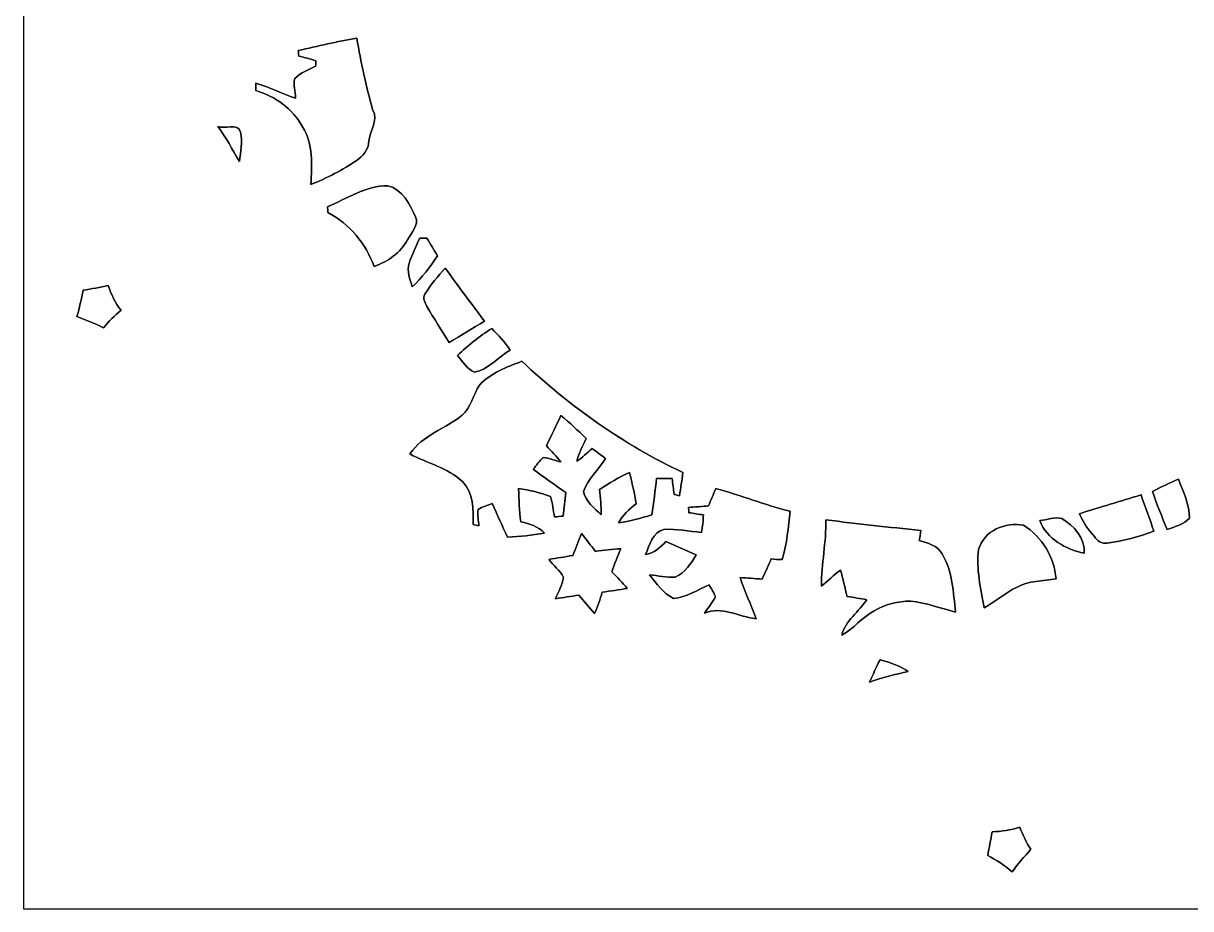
# Model space of a CAD drawing. Header units: centimetres. Extents: x -16.8 to 16.8, y -16.7 to 16.7.
# Drawn here: x -16.77 to 4.33, y -16.67 to -0.65 of the extents above; entities that cross this region are included whole.
import ezdxf

# ---------------------------------------------------------------- set-up
doc = ezdxf.new("R2010")
doc.units = ezdxf.units.CM
doc.header["$MEASUREMENT"] = 0
doc.layers.add('Layer 1', color=7, linetype='Continuous')

msp = doc.modelspace()

# ---------------------------------------------------------------- linework, layer by layer
at = {"layer": 'Layer 1', "color": 7}
for points, knots in [([(-16.77458, 16.66875), (-16.77458, 16.66875), (16.77458, 16.66875), (16.77458, 16.66875), (16.77458, 16.66875), (16.77458, 16.66875), (16.77458, -16.66875), (16.77458, -16.66875), (16.77458, -16.66875), (16.77458, -16.66875), (-16.77458, -16.66875), (-16.77458, -16.66875), (-16.77458, -16.66875), (-16.77458, -16.66875), (-16.77458, 16.66875), (-16.77458, 16.66875), (-16.77458, 16.66875), (-16.77458, 16.66875), (-16.77458, 16.66875), (-16.77458, 16.66875)], [0, 0, 0, 0, 0.16666667, 0.16666667, 0.16666667, 0.16666667, 0.33333333, 0.33333333, 0.33333333, 0.33333333, 0.5, 0.5, 0.5, 0.5, 0.66666667, 0.66666667, 0.66666667, 0.66666667, 1, 1, 1, 1]), ([(-11.80289, -1.13877), (-11.45046, -1.06151), (-11.09909, -0.97578), (-10.74314, -0.91652), (-10.74314, -0.91652), (-10.67364, -1.35149), (-10.57875, -1.78188), (-10.45916, -2.20592), (-10.45916, -2.20592), (-10.3378, -2.419), (-10.53148, -2.61056), (-10.53183, -2.82328), (-10.53183, -2.82328), (-10.55229, -2.94887), (-10.63625, -3.05259), (-10.73891, -3.1242), (-10.73891, -3.1242), (-11.00208, -3.29847), (-11.28289, -3.44876), (-11.57711, -3.56447), (-11.57711, -3.56447), (-11.55488, -3.21486), (-11.52701, -2.82787), (-11.72669, -2.51954), (-11.72669, -2.51954), (-11.90096, -2.19322), (-12.22022, -1.97062), (-12.56912, -1.86478), (-12.56912, -1.86478), (-12.57088, -1.81963), (-12.57229, -1.77447), (-12.57335, -1.72932), (-12.57335, -1.72932), (-12.32676, -1.8034), (-12.0971, -1.92476), (-11.85051, -1.99884), (-11.85051, -1.99884), (-11.85333, -1.88172), (-11.90272, -1.75966), (-11.86568, -1.645), (-11.86568, -1.645), (-11.76408, -1.53741), (-11.61662, -1.49013), (-11.48962, -1.41958), (-11.48962, -1.41958), (-11.48821, -1.39594), (-11.48503, -1.34902), (-11.48327, -1.32574), (-11.48327, -1.32574), (-11.58699, -1.29505), (-11.6907, -1.26541), (-11.79548, -1.23931), (-11.79548, -1.23931), (-11.79724, -1.21426), (-11.80077, -1.16381), (-11.80289, -1.13877)], [0, 0, 0, 0, 0.06666667, 0.06666667, 0.06666667, 0.06666667, 0.13333333, 0.13333333, 0.13333333, 0.13333333, 0.2, 0.2, 0.2, 0.2, 0.26666667, 0.26666667, 0.26666667, 0.26666667, 0.33333333, 0.33333333, 0.33333333, 0.33333333, 0.4, 0.4, 0.4, 0.4, 0.46666667, 0.46666667, 0.46666667, 0.46666667, 0.53333333, 0.53333333, 0.53333333, 0.53333333, 0.6, 0.6, 0.6, 0.6, 0.66666667, 0.66666667, 0.66666667, 0.66666667, 0.73333333, 0.73333333, 0.73333333, 0.73333333, 0.8, 0.8, 0.8, 0.8, 0.86666667, 0.86666667, 0.86666667, 0.86666667, 1, 1, 1, 1]), ([(-13.25986, -2.51284), (-13.14203, -2.56857), (-12.89897, -2.44404), (-12.84534, -2.61585), (-12.84534, -2.61585), (-12.81571, -2.78941), (-12.84076, -2.97251), (-12.86757, -3.14748), (-12.86757, -3.14748), (-12.99528, -2.9337), (-13.10887, -2.71145), (-13.25986, -2.51284)], [0, 0, 0, 0, 0.25, 0.25, 0.25, 0.25, 0.5, 0.5, 0.5, 0.5, 1, 1, 1, 1]), ([(-11.27443, -3.96804), (-10.92094, -3.8167), (-10.57875, -3.58563), (-10.18152, -3.58528), (-10.18152, -3.58528), (-9.92329, -3.65513), (-9.78253, -3.9176), (-9.68587, -4.14761), (-9.68587, -4.14761), (-9.61319, -4.30071), (-9.76383, -4.44182), (-9.82839, -4.56636), (-9.82839, -4.56636), (-9.95715, -4.80448), (-10.18328, -4.95794), (-10.43376, -5.0479), (-10.43376, -5.0479), (-10.57981, -4.62844), (-10.87755, -4.28202), (-11.26596, -4.06859), (-11.26596, -4.06859), (-11.26808, -4.04354), (-11.27231, -3.99309), (-11.27443, -3.96804)], [0, 0, 0, 0, 0.14285714, 0.14285714, 0.14285714, 0.14285714, 0.28571429, 0.28571429, 0.28571429, 0.28571429, 0.42857143, 0.42857143, 0.42857143, 0.42857143, 0.57142857, 0.57142857, 0.57142857, 0.57142857, 0.71428571, 0.71428571, 0.71428571, 0.71428571, 1, 1, 1, 1]), ([(-9.60755, -4.53637), (-9.56381, -4.53531), (-9.51971, -4.53461), (-9.47596, -4.53425), (-9.47596, -4.53425), (-9.41282, -4.64114), (-9.35002, -4.74768), (-9.28688, -4.85563), (-9.28688, -4.85563), (-9.41987, -5.05707), (-9.56628, -5.25074), (-9.74125, -5.41796), (-9.74125, -5.41796), (-9.78676, -5.28144), (-9.84215, -5.13045), (-9.79629, -4.98792), (-9.79629, -4.98792), (-9.74901, -4.83164), (-9.67246, -4.68595), (-9.60755, -4.53637)], [0, 0, 0, 0, 0.16666667, 0.16666667, 0.16666667, 0.16666667, 0.33333333, 0.33333333, 0.33333333, 0.33333333, 0.5, 0.5, 0.5, 0.5, 0.66666667, 0.66666667, 0.66666667, 0.66666667, 1, 1, 1, 1]), ([(-9.51371, -5.5499), (-9.41458, -5.37527), (-9.27947, -5.22323), (-9.14506, -5.07541), (-9.14506, -5.07541), (-8.9154, -5.40032), (-8.67445, -5.71747), (-8.43809, -6.03744), (-8.43809, -6.03744), (-8.64835, -6.16832), (-8.85931, -6.29814), (-9.0745, -6.4202), (-9.0745, -6.4202), (-9.21279, -6.20607), (-9.34861, -5.98981), (-9.47667, -5.76933), (-9.47667, -5.76933), (-9.51159, -5.70336), (-9.56098, -5.62222), (-9.51371, -5.5499)], [0, 0, 0, 0, 0.16666667, 0.16666667, 0.16666667, 0.16666667, 0.33333333, 0.33333333, 0.33333333, 0.33333333, 0.5, 0.5, 0.5, 0.5, 0.66666667, 0.66666667, 0.66666667, 0.66666667, 1, 1, 1, 1]), ([(-15.69367, -5.47617), (-15.54127, -5.45359), (-15.38923, -5.42678), (-15.23929, -5.39009), (-15.23929, -5.39009), (-15.18673, -5.55166), (-15.11547, -5.70724), (-15.00611, -5.83882), (-15.00611, -5.83882), (-15.12253, -5.93478), (-15.23118, -6.04061), (-15.32784, -6.15738), (-15.32784, -6.15738), (-15.47989, -6.07131), (-15.64569, -6.01557), (-15.80868, -5.95489), (-15.80868, -5.95489), (-15.75717, -5.79861), (-15.72683, -5.63668), (-15.69367, -5.47617)], [0, 0, 0, 0, 0.16666667, 0.16666667, 0.16666667, 0.16666667, 0.33333333, 0.33333333, 0.33333333, 0.33333333, 0.5, 0.5, 0.5, 0.5, 0.66666667, 0.66666667, 0.66666667, 0.66666667, 1, 1, 1, 1]), ([(-8.30615, -6.16973), (-8.18515, -6.2925), (-8.06485, -6.41809), (-7.9696, -6.56272), (-7.9696, -6.56272), (-8.18656, -6.68549), (-8.36789, -6.91374), (-8.61977, -6.96242), (-8.61977, -6.96242), (-8.74536, -6.90104), (-8.83144, -6.76451), (-8.92493, -6.65762), (-8.92493, -6.65762), (-8.73301, -6.47771), (-8.5284, -6.31084), (-8.30615, -6.16973)], [0, 0, 0, 0, 0.2, 0.2, 0.2, 0.2, 0.4, 0.4, 0.4, 0.4, 0.6, 0.6, 0.6, 0.6, 1, 1, 1, 1]), ([(-8.52911, -7.19526), (-8.32026, -6.97794), (-8.03593, -6.86364), (-7.75864, -6.76346), (-7.75864, -6.76346), (-6.89857, -7.57978), (-5.91996, -8.27088), (-4.84717, -8.77711), (-4.84717, -8.77711), (-4.86763, -8.91681), (-4.88809, -9.05686), (-4.91208, -9.19656), (-4.91208, -9.19656), (-4.93607, -9.19021), (-4.98369, -9.17716), (-5.00768, -9.17081), (-5.00768, -9.17081), (-5.02038, -9.07309), (-5.03026, -8.98066), (-5.04261, -8.88506), (-5.04261, -8.88506), (-5.13786, -8.88118), (-5.23028, -8.88224), (-5.32448, -8.88118), (-5.32448, -8.88118), (-5.34988, -9.10167), (-5.37528, -9.32251), (-5.41055, -9.54229), (-5.41055, -9.54229), (-5.60987, -9.59767), (-5.80743, -9.66364), (-6.01345, -9.68798), (-6.01345, -9.68798), (-5.94254, -9.54334), (-5.81448, -9.4428), (-5.69454, -9.3405), (-5.69454, -9.3405), (-5.72029, -9.14964), (-5.77039, -8.96197), (-5.81166, -8.77499), (-5.81166, -8.77499), (-6.00393, -8.85896), (-6.18173, -8.97149), (-6.35882, -9.08297), (-6.35882, -9.08297), (-6.33589, -9.23431), (-6.32742, -9.38742), (-6.32636, -9.54088), (-6.32636, -9.54088), (-6.45654, -9.42446), (-6.60224, -9.29322), (-6.64704, -9.12001), (-6.64704, -9.12001), (-6.56661, -8.89282), (-6.37046, -8.72666), (-6.25052, -8.52029), (-6.25052, -8.52029), (-6.33024, -8.45996), (-6.41068, -8.40105), (-6.49182, -8.34249), (-6.49182, -8.34249), (-6.57931, -8.42433), (-6.66821, -8.50441), (-6.76663, -8.57321), (-6.76663, -8.57321), (-6.72924, -8.42892), (-6.6615, -8.29592), (-6.59836, -8.16187), (-6.59836, -8.16187), (-6.74546, -8.01829), (-6.89222, -7.87435), (-7.05309, -7.74665), (-7.05309, -7.74665), (-7.14128, -7.92727), (-7.22948, -8.1086), (-7.31591, -8.29028), (-7.31591, -8.29028), (-7.22665, -8.38694), (-7.13564, -8.48289), (-7.05062, -8.58449), (-7.05062, -8.58449), (-7.15892, -8.5598), (-7.26299, -8.51464), (-7.37411, -8.50512), (-7.37411, -8.50512), (-7.44361, -8.56686), (-7.49759, -8.64341), (-7.55403, -8.71714), (-7.55403, -8.71714), (-7.36071, -8.86107), (-7.16456, -9.00218), (-6.9656, -9.13906), (-6.9656, -9.13906), (-6.97724, -9.28088), (-6.99417, -9.42199), (-7.01252, -9.56381), (-7.01252, -9.56381), (-7.06543, -9.5691), (-7.118, -9.57474), (-7.17091, -9.58039), (-7.17091, -9.58039), (-7.19349, -9.45727), (-7.20161, -9.33097), (-7.24253, -9.21279), (-7.24253, -9.21279), (-7.42703, -9.13518), (-7.62388, -9.09814), (-7.82038, -9.06674), (-7.82038, -9.06674), (-7.81156, -9.26712), (-7.80662, -9.47032), (-7.77946, -9.67034), (-7.77946, -9.67034), (-7.62035, -9.69751), (-7.46301, -9.75254), (-7.35048, -9.8746), (-7.35048, -9.8746), (-7.57273, -9.91059), (-7.79674, -9.93916), (-8.02181, -9.94481), (-8.02181, -9.94481), (-8.11283, -9.74266), (-8.20385, -9.54123), (-8.29451, -9.33944), (-8.29451, -9.33944), (-8.37988, -9.37048), (-8.47161, -9.39412), (-8.54922, -9.44351), (-8.54922, -9.44351), (-8.56686, -9.54264), (-8.54146, -9.64353), (-8.53687, -9.74302), (-8.53687, -9.74302), (-8.57179, -9.7342), (-8.60637, -9.72573), (-8.64094, -9.71762), (-8.64094, -9.71762), (-8.63424, -9.45162), (-8.63671, -9.14294), (-8.83391, -8.93939), (-8.83391, -8.93939), (-9.10237, -8.68927), (-9.4682, -8.60848), (-9.78429, -8.44056), (-9.78429, -8.44056), (-9.56028, -8.09978), (-9.14612, -7.98407), (-8.83955, -7.7403), (-8.83955, -7.7403), (-8.68327, -7.59495), (-8.63459, -7.37341), (-8.52911, -7.19526)], [0, 0, 0, 0, 0.02564103, 0.02564103, 0.02564103, 0.02564103, 0.05128205, 0.05128205, 0.05128205, 0.05128205, 0.07692308, 0.07692308, 0.07692308, 0.07692308, 0.1025641, 0.1025641, 0.1025641, 0.1025641, 0.12820513, 0.12820513, 0.12820513, 0.12820513, 0.15384615, 0.15384615, 0.15384615, 0.15384615, 0.17948718, 0.17948718, 0.17948718, 0.17948718, 0.20512821, 0.20512821, 0.20512821, 0.20512821, 0.23076923, 0.23076923, 0.23076923, 0.23076923, 0.25641026, 0.25641026, 0.25641026, 0.25641026, 0.28205128, 0.28205128, 0.28205128, 0.28205128, 0.30769231, 0.30769231, 0.30769231, 0.30769231, 0.33333333, 0.33333333, 0.33333333, 0.33333333, 0.35897436, 0.35897436, 0.35897436, 0.35897436, 0.38461538, 0.38461538, 0.38461538, 0.38461538, 0.41025641, 0.41025641, 0.41025641, 0.41025641, 0.43589744, 0.43589744, 0.43589744, 0.43589744, 0.46153846, 0.46153846, 0.46153846, 0.46153846, 0.48717949, 0.48717949, 0.48717949, 0.48717949, 0.51282051, 0.51282051, 0.51282051, 0.51282051, 0.53846154, 0.53846154, 0.53846154, 0.53846154, 0.56410256, 0.56410256, 0.56410256, 0.56410256, 0.58974359, 0.58974359, 0.58974359, 0.58974359, 0.61538462, 0.61538462, 0.61538462, 0.61538462, 0.64102564, 0.64102564, 0.64102564, 0.64102564, 0.66666667, 0.66666667, 0.66666667, 0.66666667, 0.69230769, 0.69230769, 0.69230769, 0.69230769, 0.71794872, 0.71794872, 0.71794872, 0.71794872, 0.74358974, 0.74358974, 0.74358974, 0.74358974, 0.76923077, 0.76923077, 0.76923077, 0.76923077, 0.79487179, 0.79487179, 0.79487179, 0.79487179, 0.82051282, 0.82051282, 0.82051282, 0.82051282, 0.84615385, 0.84615385, 0.84615385, 0.84615385, 0.87179487, 0.87179487, 0.87179487, 0.87179487, 0.8974359, 0.8974359, 0.8974359, 0.8974359, 0.92307692, 0.92307692, 0.92307692, 0.92307692, 0.94871795, 0.94871795, 0.94871795, 0.94871795, 1, 1, 1, 1]), ([(-4.25133, -9.06568), (-3.79836, -9.18422), (-3.3655, -9.36907), (-2.90865, -9.47596), (-2.90865, -9.47596), (-2.94887, -9.76701), (-2.96122, -10.06651), (-3.05294, -10.34768), (-3.05294, -10.34768), (-3.11961, -10.35579), (-3.18664, -10.34486), (-3.25296, -10.34062), (-3.25296, -10.34062), (-3.30588, -10.46198), (-3.36056, -10.58333), (-3.41454, -10.70504), (-3.41454, -10.70504), (-3.54824, -10.69622), (-3.68088, -10.68564), (-3.81423, -10.67576), (-3.81423, -10.67576), (-3.74015, -10.93364), (-3.60786, -11.1693), (-3.5239, -11.4233), (-3.5239, -11.4233), (-3.83611, -11.38626), (-4.14479, -11.18658), (-4.45982, -11.32205), (-4.45982, -11.32205), (-4.39385, -11.22327), (-4.31624, -11.13155), (-4.25944, -11.02783), (-4.25944, -11.02783), (-4.28625, -10.94881), (-4.33176, -10.87826), (-4.3748, -10.8077), (-4.3748, -10.8077), (-4.58541, -10.89378), (-4.78966, -11.0423), (-5.02109, -11.05288), (-5.02109, -11.05288), (-5.20594, -10.96292), (-5.32201, -10.78018), (-5.45324, -10.62849), (-5.45324, -10.62849), (-5.29802, -10.64013), (-5.14138, -10.67858), (-4.98546, -10.66765), (-4.98546, -10.66765), (-4.81471, -10.58968), (-4.70112, -10.42599), (-4.61116, -10.2676), (-4.61116, -10.2676), (-4.79249, -10.1854), (-4.97381, -10.1032), (-5.15726, -10.0263), (-5.15726, -10.0263), (-5.25709, -10.13495), (-5.37245, -10.23549), (-5.52379, -10.25948), (-5.52379, -10.25948), (-5.45042, -10.08874), (-5.39785, -9.85696), (-5.19148, -9.80757), (-5.19148, -9.80757), (-4.96429, -9.78676), (-4.73604, -9.84391), (-4.50921, -9.85873), (-4.50921, -9.85873), (-4.49192, -9.75431), (-4.48134, -9.64918), (-4.47781, -9.54334), (-4.47781, -9.54334), (-4.56565, -9.52959), (-4.65314, -9.51653), (-4.74098, -9.50348), (-4.74098, -9.50348), (-4.74204, -9.47949), (-4.74416, -9.43151), (-4.74521, -9.40752), (-4.74521, -9.40752), (-4.6549, -9.40117), (-4.47428, -9.38812), (-4.38397, -9.38142), (-4.38397, -9.38142), (-4.34269, -9.27488), (-4.29895, -9.1694), (-4.25133, -9.06568)], [0, 0, 0, 0, 0.04347826, 0.04347826, 0.04347826, 0.04347826, 0.08695652, 0.08695652, 0.08695652, 0.08695652, 0.13043478, 0.13043478, 0.13043478, 0.13043478, 0.17391304, 0.17391304, 0.17391304, 0.17391304, 0.2173913, 0.2173913, 0.2173913, 0.2173913, 0.26086957, 0.26086957, 0.26086957, 0.26086957, 0.30434783, 0.30434783, 0.30434783, 0.30434783, 0.34782609, 0.34782609, 0.34782609, 0.34782609, 0.39130435, 0.39130435, 0.39130435, 0.39130435, 0.43478261, 0.43478261, 0.43478261, 0.43478261, 0.47826087, 0.47826087, 0.47826087, 0.47826087, 0.52173913, 0.52173913, 0.52173913, 0.52173913, 0.56521739, 0.56521739, 0.56521739, 0.56521739, 0.60869565, 0.60869565, 0.60869565, 0.60869565, 0.65217391, 0.65217391, 0.65217391, 0.65217391, 0.69565217, 0.69565217, 0.69565217, 0.69565217, 0.73913043, 0.73913043, 0.73913043, 0.73913043, 0.7826087, 0.7826087, 0.7826087, 0.7826087, 0.82608696, 0.82608696, 0.82608696, 0.82608696, 0.86956522, 0.86956522, 0.86956522, 0.86956522, 0.91304348, 0.91304348, 0.91304348, 0.91304348, 1, 1, 1, 1]), ([(3.64243, -9.11754), (3.79659, -9.03923), (3.95393, -8.96761), (4.11127, -8.896), (4.11127, -8.896), (4.1977, -9.12389), (4.31165, -9.35567), (4.31412, -9.60296), (4.31412, -9.60296), (4.20546, -9.71303), (4.05095, -9.75572), (3.90948, -9.80687), (3.90948, -9.80687), (3.81423, -9.57933), (3.72004, -9.35143), (3.64243, -9.11754)], [0, 0, 0, 0, 0.2, 0.2, 0.2, 0.2, 0.4, 0.4, 0.4, 0.4, 0.6, 0.6, 0.6, 0.6, 1, 1, 1, 1]), ([(2.32057, -9.52077), (2.69169, -9.40541), (3.06458, -9.29711), (3.43535, -9.18069), (3.43535, -9.18069), (3.51296, -9.398), (3.5941, -9.61531), (3.66677, -9.83509), (3.66677, -9.83509), (3.39796, -9.94516), (3.11256, -10.01324), (2.8254, -10.05381), (2.8254, -10.05381), (2.73121, -10.07216), (2.63701, -10.0143), (2.59256, -9.93175), (2.59256, -9.93175), (2.47685, -9.81287), (2.38584, -9.67246), (2.32057, -9.52077)], [0, 0, 0, 0, 0.16666667, 0.16666667, 0.16666667, 0.16666667, 0.33333333, 0.33333333, 0.33333333, 0.33333333, 0.5, 0.5, 0.5, 0.5, 0.66666667, 0.66666667, 0.66666667, 0.66666667, 1, 1, 1, 1]), ([(-2.26307, -9.63048), (-1.69298, -9.70703), (-1.12042, -9.76524), (-0.54786, -9.8231), (-0.54786, -9.8231), (-0.55633, -9.88272), (-0.56515, -9.94304), (-0.57326, -10.00337), (-0.57326, -10.00337), (-0.42616, -10.05593), (-0.23918, -10.09438), (-0.16193, -10.25031), (-0.16193, -10.25031), (0.02999, -10.56287), (0.04445, -10.94705), (0.07832, -11.303), (0.07832, -11.303), (-0.18909, -11.23103), (-0.45191, -11.1319), (-0.72849, -11.10615), (-0.72849, -11.10615), (-0.95956, -11.10051), (-1.19168, -11.15907), (-1.38994, -11.2776), (-1.38994, -11.2776), (-1.60937, -11.39155), (-1.75542, -11.60674), (-1.97661, -11.71893), (-1.97661, -11.71893), (-1.90571, -11.45787), (-1.66934, -11.29312), (-1.52329, -11.07722), (-1.52329, -11.07722), (-1.64394, -11.05641), (-1.76142, -11.03842), (-1.88101, -11.01725), (-1.88101, -11.01725), (-1.91699, -10.85709), (-1.95157, -10.69728), (-1.99884, -10.54029), (-1.99884, -10.54029), (-2.11702, -10.63343), (-2.22673, -10.73714), (-2.34386, -10.83169), (-2.34386, -10.83169), (-2.34139, -10.42952), (-2.25672, -10.033), (-2.26307, -9.63048)], [0, 0, 0, 0, 0.07692308, 0.07692308, 0.07692308, 0.07692308, 0.15384615, 0.15384615, 0.15384615, 0.15384615, 0.23076923, 0.23076923, 0.23076923, 0.23076923, 0.30769231, 0.30769231, 0.30769231, 0.30769231, 0.38461538, 0.38461538, 0.38461538, 0.38461538, 0.46153846, 0.46153846, 0.46153846, 0.46153846, 0.53846154, 0.53846154, 0.53846154, 0.53846154, 0.61538462, 0.61538462, 0.61538462, 0.61538462, 0.69230769, 0.69230769, 0.69230769, 0.69230769, 0.76923077, 0.76923077, 0.76923077, 0.76923077, 0.84615385, 0.84615385, 0.84615385, 0.84615385, 1, 1, 1, 1]), ([(0.49883, -10.17058), (0.58526, -9.83156), (0.98989, -9.66152), (1.31163, -9.73173), (1.31163, -9.73173), (1.64641, -9.93528), (1.86761, -10.30852), (1.90041, -10.69869), (1.90041, -10.69869), (1.65982, -10.73926), (1.4037, -10.73467), (1.18463, -10.85391), (1.18463, -10.85391), (0.97614, -10.95798), (0.79904, -11.11285), (0.59655, -11.22645), (0.59655, -11.22645), (0.53411, -10.87896), (0.45403, -10.52513), (0.49883, -10.17058)], [0, 0, 0, 0, 0.16666667, 0.16666667, 0.16666667, 0.16666667, 0.33333333, 0.33333333, 0.33333333, 0.33333333, 0.5, 0.5, 0.5, 0.5, 0.66666667, 0.66666667, 0.66666667, 0.66666667, 1, 1, 1, 1]), ([(1.60584, -9.64636), (1.73673, -9.63083), (1.87219, -9.57827), (2.00378, -9.60614), (2.00378, -9.60614), (2.22215, -9.73631), (2.42605, -9.96738), (2.40982, -10.23761), (2.40982, -10.23761), (2.07786, -10.16529), (1.73037, -9.98114), (1.60584, -9.64636)], [0, 0, 0, 0, 0.25, 0.25, 0.25, 0.25, 0.5, 0.5, 0.5, 0.5, 1, 1, 1, 1]), ([(-6.67985, -9.88201), (-6.59553, -9.98784), (-6.51263, -10.09544), (-6.42973, -10.20339), (-6.42973, -10.20339), (-6.27839, -10.18328), (-6.12634, -10.16035), (-5.97323, -10.15647), (-5.97323, -10.15647), (-6.02968, -10.29441), (-6.0893, -10.43093), (-6.13163, -10.57416), (-6.13163, -10.57416), (-6.03709, -10.67153), (-5.94113, -10.76925), (-5.85364, -10.87367), (-5.85364, -10.87367), (-6.00393, -10.89836), (-6.15527, -10.91847), (-6.3059, -10.94211), (-6.3059, -10.94211), (-6.34541, -11.07193), (-6.39057, -11.20069), (-6.44419, -11.32593), (-6.44419, -11.32593), (-6.54438, -11.21904), (-6.63681, -11.10439), (-6.731, -10.99291), (-6.731, -10.99291), (-6.8707, -11.01725), (-7.01111, -11.03983), (-7.15116, -11.05958), (-7.15116, -11.05958), (-7.10177, -10.93294), (-7.02381, -10.81334), (-7.00969, -10.67611), (-7.00969, -10.67611), (-7.0679, -10.54559), (-7.18785, -10.4588), (-7.27322, -10.34768), (-7.27322, -10.34768), (-7.12752, -10.32545), (-6.98112, -10.30287), (-6.83578, -10.27712), (-6.83578, -10.27712), (-6.78744, -10.14412), (-6.737, -10.01148), (-6.67985, -9.88201)], [0, 0, 0, 0, 0.07692308, 0.07692308, 0.07692308, 0.07692308, 0.15384615, 0.15384615, 0.15384615, 0.15384615, 0.23076923, 0.23076923, 0.23076923, 0.23076923, 0.30769231, 0.30769231, 0.30769231, 0.30769231, 0.38461538, 0.38461538, 0.38461538, 0.38461538, 0.46153846, 0.46153846, 0.46153846, 0.46153846, 0.53846154, 0.53846154, 0.53846154, 0.53846154, 0.61538462, 0.61538462, 0.61538462, 0.61538462, 0.69230769, 0.69230769, 0.69230769, 0.69230769, 0.76923077, 0.76923077, 0.76923077, 0.76923077, 0.84615385, 0.84615385, 0.84615385, 0.84615385, 1, 1, 1, 1]), ([(-1.28411, -12.16589), (-1.10455, -12.20964), (-0.92922, -12.27561), (-0.77258, -12.37474), (-0.77258, -12.37474), (-1.00859, -12.43259), (-1.24566, -12.48586), (-1.47461, -12.56771), (-1.47461, -12.56771), (-1.41358, -12.43259), (-1.34938, -12.29854), (-1.28411, -12.16589)], [0, 0, 0, 0, 0.25, 0.25, 0.25, 0.25, 0.5, 0.5, 0.5, 0.5, 1, 1, 1, 1]), ([(0.7426, -15.28057), (0.91228, -15.26611), (1.08444, -15.25446), (1.24531, -15.19379), (1.24531, -15.19379), (1.29646, -15.33419), (1.36031, -15.47036), (1.44463, -15.59489), (1.44463, -15.59489), (1.32503, -15.72436), (1.21214, -15.86018), (1.10596, -16.00129), (1.10596, -16.00129), (0.96732, -15.88982), (0.82303, -15.78575), (0.66322, -15.70743), (0.66322, -15.70743), (0.6925, -15.56526), (0.71649, -15.42274), (0.7426, -15.28057)], [0, 0, 0, 0, 0.16666667, 0.16666667, 0.16666667, 0.16666667, 0.33333333, 0.33333333, 0.33333333, 0.33333333, 0.5, 0.5, 0.5, 0.5, 0.66666667, 0.66666667, 0.66666667, 0.66666667, 1, 1, 1, 1])]:
    msp.add_open_spline(points, degree=3, knots=knots, dxfattribs=at)
at = {"layer": 'Layer 1', "color": 8}
for points, knots in [([(-11.80289, -1.13877), (-11.80077, -1.16381), (-11.79724, -1.21426), (-11.79548, -1.23931), (-11.79548, -1.23931), (-11.6907, -1.26541), (-11.58699, -1.29505), (-11.48327, -1.32574), (-11.48327, -1.32574), (-11.48503, -1.34902), (-11.48821, -1.39594), (-11.48962, -1.41958), (-11.48962, -1.41958), (-11.61662, -1.49013), (-11.76408, -1.53741), (-11.86568, -1.645), (-11.86568, -1.645), (-11.90272, -1.75966), (-11.85333, -1.88172), (-11.85051, -1.99884), (-11.85051, -1.99884), (-12.0971, -1.92476), (-12.32676, -1.8034), (-12.57335, -1.72932), (-12.57335, -1.72932), (-12.57229, -1.77447), (-12.57088, -1.81963), (-12.56912, -1.86478), (-12.56912, -1.86478), (-12.22022, -1.97062), (-11.90096, -2.19322), (-11.72669, -2.51954), (-11.72669, -2.51954), (-11.52701, -2.82787), (-11.55488, -3.21486), (-11.57711, -3.56447), (-11.57711, -3.56447), (-11.28289, -3.44876), (-11.00208, -3.29847), (-10.73891, -3.1242), (-10.73891, -3.1242), (-10.63625, -3.05259), (-10.55229, -2.94887), (-10.53183, -2.82328), (-10.53183, -2.82328), (-10.53148, -2.61056), (-10.3378, -2.419), (-10.45916, -2.20592), (-10.45916, -2.20592), (-10.57875, -1.78188), (-10.67364, -1.35149), (-10.74314, -0.91652), (-10.74314, -0.91652), (-11.09909, -0.97578), (-11.45046, -1.06151), (-11.80289, -1.13877), (-11.80289, -1.13877), (-11.80289, -1.13877), (-11.80289, -1.13877), (-11.80289, -1.13877)], [0, 0, 0, 0, 0.0625, 0.0625, 0.0625, 0.0625, 0.125, 0.125, 0.125, 0.125, 0.1875, 0.1875, 0.1875, 0.1875, 0.25, 0.25, 0.25, 0.25, 0.3125, 0.3125, 0.3125, 0.3125, 0.375, 0.375, 0.375, 0.375, 0.4375, 0.4375, 0.4375, 0.4375, 0.5, 0.5, 0.5, 0.5, 0.5625, 0.5625, 0.5625, 0.5625, 0.625, 0.625, 0.625, 0.625, 0.6875, 0.6875, 0.6875, 0.6875, 0.75, 0.75, 0.75, 0.75, 0.8125, 0.8125, 0.8125, 0.8125, 0.875, 0.875, 0.875, 0.875, 1, 1, 1, 1]), ([(-13.25986, -2.51284), (-13.10887, -2.71145), (-12.99528, -2.9337), (-12.86757, -3.14748), (-12.86757, -3.14748), (-12.84076, -2.97251), (-12.81571, -2.78941), (-12.84534, -2.61585), (-12.84534, -2.61585), (-12.89897, -2.44404), (-13.14203, -2.56857), (-13.25986, -2.51284), (-13.25986, -2.51284), (-13.25986, -2.51284), (-13.25986, -2.51284), (-13.25986, -2.51284)], [0, 0, 0, 0, 0.2, 0.2, 0.2, 0.2, 0.4, 0.4, 0.4, 0.4, 0.6, 0.6, 0.6, 0.6, 1, 1, 1, 1]), ([(-11.27443, -3.96804), (-11.27231, -3.99309), (-11.26808, -4.04354), (-11.26596, -4.06859), (-11.26596, -4.06859), (-10.87755, -4.28202), (-10.57981, -4.62844), (-10.43376, -5.0479), (-10.43376, -5.0479), (-10.18328, -4.95794), (-9.95715, -4.80448), (-9.82839, -4.56636), (-9.82839, -4.56636), (-9.76383, -4.44182), (-9.61319, -4.30071), (-9.68587, -4.14761), (-9.68587, -4.14761), (-9.78253, -3.9176), (-9.92329, -3.65513), (-10.18152, -3.58528), (-10.18152, -3.58528), (-10.57875, -3.58563), (-10.92094, -3.8167), (-11.27443, -3.96804), (-11.27443, -3.96804), (-11.27443, -3.96804), (-11.27443, -3.96804), (-11.27443, -3.96804)], [0, 0, 0, 0, 0.125, 0.125, 0.125, 0.125, 0.25, 0.25, 0.25, 0.25, 0.375, 0.375, 0.375, 0.375, 0.5, 0.5, 0.5, 0.5, 0.625, 0.625, 0.625, 0.625, 0.75, 0.75, 0.75, 0.75, 1, 1, 1, 1]), ([(-9.60755, -4.53637), (-9.67246, -4.68595), (-9.74901, -4.83164), (-9.79629, -4.98792), (-9.79629, -4.98792), (-9.84215, -5.13045), (-9.78676, -5.28144), (-9.74125, -5.41796), (-9.74125, -5.41796), (-9.56628, -5.25074), (-9.41987, -5.05707), (-9.28688, -4.85563), (-9.28688, -4.85563), (-9.35002, -4.74768), (-9.41282, -4.64114), (-9.47596, -4.53425), (-9.47596, -4.53425), (-9.51971, -4.53461), (-9.56381, -4.53531), (-9.60755, -4.53637), (-9.60755, -4.53637), (-9.60755, -4.53637), (-9.60755, -4.53637), (-9.60755, -4.53637)], [0, 0, 0, 0, 0.14285714, 0.14285714, 0.14285714, 0.14285714, 0.28571429, 0.28571429, 0.28571429, 0.28571429, 0.42857143, 0.42857143, 0.42857143, 0.42857143, 0.57142857, 0.57142857, 0.57142857, 0.57142857, 0.71428571, 0.71428571, 0.71428571, 0.71428571, 1, 1, 1, 1]), ([(-9.51371, -5.5499), (-9.56098, -5.62222), (-9.51159, -5.70336), (-9.47667, -5.76933), (-9.47667, -5.76933), (-9.34861, -5.98981), (-9.21279, -6.20607), (-9.0745, -6.4202), (-9.0745, -6.4202), (-8.85931, -6.29814), (-8.64835, -6.16832), (-8.43809, -6.03744), (-8.43809, -6.03744), (-8.67445, -5.71747), (-8.9154, -5.40032), (-9.14506, -5.07541), (-9.14506, -5.07541), (-9.27947, -5.22323), (-9.41458, -5.37527), (-9.51371, -5.5499), (-9.51371, -5.5499), (-9.51371, -5.5499), (-9.51371, -5.5499), (-9.51371, -5.5499)], [0, 0, 0, 0, 0.14285714, 0.14285714, 0.14285714, 0.14285714, 0.28571429, 0.28571429, 0.28571429, 0.28571429, 0.42857143, 0.42857143, 0.42857143, 0.42857143, 0.57142857, 0.57142857, 0.57142857, 0.57142857, 0.71428571, 0.71428571, 0.71428571, 0.71428571, 1, 1, 1, 1]), ([(-15.69367, -5.47617), (-15.72683, -5.63668), (-15.75717, -5.79861), (-15.80868, -5.95489), (-15.80868, -5.95489), (-15.64569, -6.01557), (-15.47989, -6.07131), (-15.32784, -6.15738), (-15.32784, -6.15738), (-15.23118, -6.04061), (-15.12253, -5.93478), (-15.00611, -5.83882), (-15.00611, -5.83882), (-15.11547, -5.70724), (-15.18673, -5.55166), (-15.23929, -5.39009), (-15.23929, -5.39009), (-15.38923, -5.42678), (-15.54127, -5.45359), (-15.69367, -5.47617), (-15.69367, -5.47617), (-15.69367, -5.47617), (-15.69367, -5.47617), (-15.69367, -5.47617)], [0, 0, 0, 0, 0.14285714, 0.14285714, 0.14285714, 0.14285714, 0.28571429, 0.28571429, 0.28571429, 0.28571429, 0.42857143, 0.42857143, 0.42857143, 0.42857143, 0.57142857, 0.57142857, 0.57142857, 0.57142857, 0.71428571, 0.71428571, 0.71428571, 0.71428571, 1, 1, 1, 1]), ([(-8.30615, -6.16973), (-8.5284, -6.31084), (-8.73301, -6.47771), (-8.92493, -6.65762), (-8.92493, -6.65762), (-8.83144, -6.76451), (-8.74536, -6.90104), (-8.61977, -6.96242), (-8.61977, -6.96242), (-8.36789, -6.91374), (-8.18656, -6.68549), (-7.9696, -6.56272), (-7.9696, -6.56272), (-8.06485, -6.41809), (-8.18515, -6.2925), (-8.30615, -6.16973), (-8.30615, -6.16973), (-8.30615, -6.16973), (-8.30615, -6.16973), (-8.30615, -6.16973)], [0, 0, 0, 0, 0.16666667, 0.16666667, 0.16666667, 0.16666667, 0.33333333, 0.33333333, 0.33333333, 0.33333333, 0.5, 0.5, 0.5, 0.5, 0.66666667, 0.66666667, 0.66666667, 0.66666667, 1, 1, 1, 1]), ([(-8.52911, -7.19526), (-8.63459, -7.37341), (-8.68327, -7.59495), (-8.83955, -7.7403), (-8.83955, -7.7403), (-9.14612, -7.98407), (-9.56028, -8.09978), (-9.78429, -8.44056), (-9.78429, -8.44056), (-9.4682, -8.60848), (-9.10237, -8.68927), (-8.83391, -8.93939), (-8.83391, -8.93939), (-8.63671, -9.14294), (-8.63424, -9.45162), (-8.64094, -9.71762), (-8.64094, -9.71762), (-8.60637, -9.72573), (-8.57179, -9.7342), (-8.53687, -9.74302), (-8.53687, -9.74302), (-8.54146, -9.64353), (-8.56686, -9.54264), (-8.54922, -9.44351), (-8.54922, -9.44351), (-8.47161, -9.39412), (-8.37988, -9.37048), (-8.29451, -9.33944), (-8.29451, -9.33944), (-8.20385, -9.54123), (-8.11283, -9.74266), (-8.02181, -9.94481), (-8.02181, -9.94481), (-7.79674, -9.93916), (-7.57273, -9.91059), (-7.35048, -9.8746), (-7.35048, -9.8746), (-7.46301, -9.75254), (-7.62035, -9.69751), (-7.77946, -9.67034), (-7.77946, -9.67034), (-7.80662, -9.47032), (-7.81156, -9.26712), (-7.82038, -9.06674), (-7.82038, -9.06674), (-7.62388, -9.09814), (-7.42703, -9.13518), (-7.24253, -9.21279), (-7.24253, -9.21279), (-7.20161, -9.33097), (-7.19349, -9.45727), (-7.17091, -9.58039), (-7.17091, -9.58039), (-7.118, -9.57474), (-7.06543, -9.5691), (-7.01252, -9.56381), (-7.01252, -9.56381), (-6.99417, -9.42199), (-6.97724, -9.28088), (-6.9656, -9.13906), (-6.9656, -9.13906), (-7.16456, -9.00218), (-7.36071, -8.86107), (-7.55403, -8.71714), (-7.55403, -8.71714), (-7.49759, -8.64341), (-7.44361, -8.56686), (-7.37411, -8.50512), (-7.37411, -8.50512), (-7.26299, -8.51464), (-7.15892, -8.5598), (-7.05062, -8.58449), (-7.05062, -8.58449), (-7.13564, -8.48289), (-7.22665, -8.38694), (-7.31591, -8.29028), (-7.31591, -8.29028), (-7.22948, -8.1086), (-7.14128, -7.92727), (-7.05309, -7.74665), (-7.05309, -7.74665), (-6.89222, -7.87435), (-6.74546, -8.01829), (-6.59836, -8.16187), (-6.59836, -8.16187), (-6.6615, -8.29592), (-6.72924, -8.42892), (-6.76663, -8.57321), (-6.76663, -8.57321), (-6.66821, -8.50441), (-6.57931, -8.42433), (-6.49182, -8.34249), (-6.49182, -8.34249), (-6.41068, -8.40105), (-6.33024, -8.45996), (-6.25052, -8.52029), (-6.25052, -8.52029), (-6.37046, -8.72666), (-6.56661, -8.89282), (-6.64704, -9.12001), (-6.64704, -9.12001), (-6.60224, -9.29322), (-6.45654, -9.42446), (-6.32636, -9.54088), (-6.32636, -9.54088), (-6.32742, -9.38742), (-6.33589, -9.23431), (-6.35882, -9.08297), (-6.35882, -9.08297), (-6.18173, -8.97149), (-6.00393, -8.85896), (-5.81166, -8.77499), (-5.81166, -8.77499), (-5.77039, -8.96197), (-5.72029, -9.14964), (-5.69454, -9.3405), (-5.69454, -9.3405), (-5.81448, -9.4428), (-5.94254, -9.54334), (-6.01345, -9.68798), (-6.01345, -9.68798), (-5.80743, -9.66364), (-5.60987, -9.59767), (-5.41055, -9.54229), (-5.41055, -9.54229), (-5.37528, -9.32251), (-5.34988, -9.10167), (-5.32448, -8.88118), (-5.32448, -8.88118), (-5.23028, -8.88224), (-5.13786, -8.88118), (-5.04261, -8.88506), (-5.04261, -8.88506), (-5.03026, -8.98066), (-5.02038, -9.07309), (-5.00768, -9.17081), (-5.00768, -9.17081), (-4.98369, -9.17716), (-4.93607, -9.19021), (-4.91208, -9.19656), (-4.91208, -9.19656), (-4.88809, -9.05686), (-4.86763, -8.91681), (-4.84717, -8.77711), (-4.84717, -8.77711), (-5.91996, -8.27088), (-6.89857, -7.57978), (-7.75864, -6.76346), (-7.75864, -6.76346), (-8.03593, -6.86364), (-8.32026, -6.97794), (-8.52911, -7.19526), (-8.52911, -7.19526), (-8.52911, -7.19526), (-8.52911, -7.19526), (-8.52911, -7.19526)], [0, 0, 0, 0, 0.025, 0.025, 0.025, 0.025, 0.05, 0.05, 0.05, 0.05, 0.075, 0.075, 0.075, 0.075, 0.1, 0.1, 0.1, 0.1, 0.125, 0.125, 0.125, 0.125, 0.15, 0.15, 0.15, 0.15, 0.175, 0.175, 0.175, 0.175, 0.2, 0.2, 0.2, 0.2, 0.225, 0.225, 0.225, 0.225, 0.25, 0.25, 0.25, 0.25, 0.275, 0.275, 0.275, 0.275, 0.3, 0.3, 0.3, 0.3, 0.325, 0.325, 0.325, 0.325, 0.35, 0.35, 0.35, 0.35, 0.375, 0.375, 0.375, 0.375, 0.4, 0.4, 0.4, 0.4, 0.425, 0.425, 0.425, 0.425, 0.45, 0.45, 0.45, 0.45, 0.475, 0.475, 0.475, 0.475, 0.5, 0.5, 0.5, 0.5, 0.525, 0.525, 0.525, 0.525, 0.55, 0.55, 0.55, 0.55, 0.575, 0.575, 0.575, 0.575, 0.6, 0.6, 0.6, 0.6, 0.625, 0.625, 0.625, 0.625, 0.65, 0.65, 0.65, 0.65, 0.675, 0.675, 0.675, 0.675, 0.7, 0.7, 0.7, 0.7, 0.725, 0.725, 0.725, 0.725, 0.75, 0.75, 0.75, 0.75, 0.775, 0.775, 0.775, 0.775, 0.8, 0.8, 0.8, 0.8, 0.825, 0.825, 0.825, 0.825, 0.85, 0.85, 0.85, 0.85, 0.875, 0.875, 0.875, 0.875, 0.9, 0.9, 0.9, 0.9, 0.925, 0.925, 0.925, 0.925, 0.95, 0.95, 0.95, 0.95, 1, 1, 1, 1]), ([(-4.25133, -9.06568), (-4.29895, -9.1694), (-4.34269, -9.27488), (-4.38397, -9.38142), (-4.38397, -9.38142), (-4.47428, -9.38812), (-4.6549, -9.40117), (-4.74521, -9.40752), (-4.74521, -9.40752), (-4.74416, -9.43151), (-4.74204, -9.47949), (-4.74098, -9.50348), (-4.74098, -9.50348), (-4.65314, -9.51653), (-4.56565, -9.52959), (-4.47781, -9.54334), (-4.47781, -9.54334), (-4.48134, -9.64918), (-4.49192, -9.75431), (-4.50921, -9.85873), (-4.50921, -9.85873), (-4.73604, -9.84391), (-4.96429, -9.78676), (-5.19148, -9.80757), (-5.19148, -9.80757), (-5.39785, -9.85696), (-5.45042, -10.08874), (-5.52379, -10.25948), (-5.52379, -10.25948), (-5.37245, -10.23549), (-5.25709, -10.13495), (-5.15726, -10.0263), (-5.15726, -10.0263), (-4.97381, -10.1032), (-4.79249, -10.1854), (-4.61116, -10.2676), (-4.61116, -10.2676), (-4.70112, -10.42599), (-4.81471, -10.58968), (-4.98546, -10.66765), (-4.98546, -10.66765), (-5.14138, -10.67858), (-5.29802, -10.64013), (-5.45324, -10.62849), (-5.45324, -10.62849), (-5.32201, -10.78018), (-5.20594, -10.96292), (-5.02109, -11.05288), (-5.02109, -11.05288), (-4.78966, -11.0423), (-4.58541, -10.89378), (-4.3748, -10.8077), (-4.3748, -10.8077), (-4.33176, -10.87826), (-4.28625, -10.94881), (-4.25944, -11.02783), (-4.25944, -11.02783), (-4.31624, -11.13155), (-4.39385, -11.22327), (-4.45982, -11.32205), (-4.45982, -11.32205), (-4.14479, -11.18658), (-3.83611, -11.38626), (-3.5239, -11.4233), (-3.5239, -11.4233), (-3.60786, -11.1693), (-3.74015, -10.93364), (-3.81423, -10.67576), (-3.81423, -10.67576), (-3.68088, -10.68564), (-3.54824, -10.69622), (-3.41454, -10.70504), (-3.41454, -10.70504), (-3.36056, -10.58333), (-3.30588, -10.46198), (-3.25296, -10.34062), (-3.25296, -10.34062), (-3.18664, -10.34486), (-3.11961, -10.35579), (-3.05294, -10.34768), (-3.05294, -10.34768), (-2.96122, -10.06651), (-2.94887, -9.76701), (-2.90865, -9.47596), (-2.90865, -9.47596), (-3.3655, -9.36907), (-3.79836, -9.18422), (-4.25133, -9.06568), (-4.25133, -9.06568), (-4.25133, -9.06568), (-4.25133, -9.06568), (-4.25133, -9.06568)], [0, 0, 0, 0, 0.04166667, 0.04166667, 0.04166667, 0.04166667, 0.08333333, 0.08333333, 0.08333333, 0.08333333, 0.125, 0.125, 0.125, 0.125, 0.16666667, 0.16666667, 0.16666667, 0.16666667, 0.20833333, 0.20833333, 0.20833333, 0.20833333, 0.25, 0.25, 0.25, 0.25, 0.29166667, 0.29166667, 0.29166667, 0.29166667, 0.33333333, 0.33333333, 0.33333333, 0.33333333, 0.375, 0.375, 0.375, 0.375, 0.41666667, 0.41666667, 0.41666667, 0.41666667, 0.45833333, 0.45833333, 0.45833333, 0.45833333, 0.5, 0.5, 0.5, 0.5, 0.54166667, 0.54166667, 0.54166667, 0.54166667, 0.58333333, 0.58333333, 0.58333333, 0.58333333, 0.625, 0.625, 0.625, 0.625, 0.66666667, 0.66666667, 0.66666667, 0.66666667, 0.70833333, 0.70833333, 0.70833333, 0.70833333, 0.75, 0.75, 0.75, 0.75, 0.79166667, 0.79166667, 0.79166667, 0.79166667, 0.83333333, 0.83333333, 0.83333333, 0.83333333, 0.875, 0.875, 0.875, 0.875, 0.91666667, 0.91666667, 0.91666667, 0.91666667, 1, 1, 1, 1]), ([(3.64243, -9.11754), (3.72004, -9.35143), (3.81423, -9.57933), (3.90948, -9.80687), (3.90948, -9.80687), (4.05095, -9.75572), (4.20546, -9.71303), (4.31412, -9.60296), (4.31412, -9.60296), (4.31165, -9.35567), (4.1977, -9.12389), (4.11127, -8.896), (4.11127, -8.896), (3.95393, -8.96761), (3.79659, -9.03923), (3.64243, -9.11754), (3.64243, -9.11754), (3.64243, -9.11754), (3.64243, -9.11754), (3.64243, -9.11754)], [0, 0, 0, 0, 0.16666667, 0.16666667, 0.16666667, 0.16666667, 0.33333333, 0.33333333, 0.33333333, 0.33333333, 0.5, 0.5, 0.5, 0.5, 0.66666667, 0.66666667, 0.66666667, 0.66666667, 1, 1, 1, 1]), ([(2.32057, -9.52077), (2.38584, -9.67246), (2.47685, -9.81287), (2.59256, -9.93175), (2.59256, -9.93175), (2.63701, -10.0143), (2.73121, -10.07216), (2.8254, -10.05381), (2.8254, -10.05381), (3.11256, -10.01324), (3.39796, -9.94516), (3.66677, -9.83509), (3.66677, -9.83509), (3.5941, -9.61531), (3.51296, -9.398), (3.43535, -9.18069), (3.43535, -9.18069), (3.06458, -9.29711), (2.69169, -9.40541), (2.32057, -9.52077), (2.32057, -9.52077), (2.32057, -9.52077), (2.32057, -9.52077), (2.32057, -9.52077)], [0, 0, 0, 0, 0.14285714, 0.14285714, 0.14285714, 0.14285714, 0.28571429, 0.28571429, 0.28571429, 0.28571429, 0.42857143, 0.42857143, 0.42857143, 0.42857143, 0.57142857, 0.57142857, 0.57142857, 0.57142857, 0.71428571, 0.71428571, 0.71428571, 0.71428571, 1, 1, 1, 1]), ([(-2.26307, -9.63048), (-2.25672, -10.033), (-2.34139, -10.42952), (-2.34386, -10.83169), (-2.34386, -10.83169), (-2.22673, -10.73714), (-2.11702, -10.63343), (-1.99884, -10.54029), (-1.99884, -10.54029), (-1.95157, -10.69728), (-1.91699, -10.85709), (-1.88101, -11.01725), (-1.88101, -11.01725), (-1.76142, -11.03842), (-1.64394, -11.05641), (-1.52329, -11.07722), (-1.52329, -11.07722), (-1.66934, -11.29312), (-1.90571, -11.45787), (-1.97661, -11.71893), (-1.97661, -11.71893), (-1.75542, -11.60674), (-1.60937, -11.39155), (-1.38994, -11.2776), (-1.38994, -11.2776), (-1.19168, -11.15907), (-0.95956, -11.10051), (-0.72849, -11.10615), (-0.72849, -11.10615), (-0.45191, -11.1319), (-0.18909, -11.23103), (0.07832, -11.303), (0.07832, -11.303), (0.04445, -10.94705), (0.02999, -10.56287), (-0.16193, -10.25031), (-0.16193, -10.25031), (-0.23918, -10.09438), (-0.42616, -10.05593), (-0.57326, -10.00337), (-0.57326, -10.00337), (-0.56515, -9.94304), (-0.55633, -9.88272), (-0.54786, -9.8231), (-0.54786, -9.8231), (-1.12042, -9.76524), (-1.69298, -9.70703), (-2.26307, -9.63048), (-2.26307, -9.63048), (-2.26307, -9.63048), (-2.26307, -9.63048), (-2.26307, -9.63048)], [0, 0, 0, 0, 0.07142857, 0.07142857, 0.07142857, 0.07142857, 0.14285714, 0.14285714, 0.14285714, 0.14285714, 0.21428571, 0.21428571, 0.21428571, 0.21428571, 0.28571429, 0.28571429, 0.28571429, 0.28571429, 0.35714286, 0.35714286, 0.35714286, 0.35714286, 0.42857143, 0.42857143, 0.42857143, 0.42857143, 0.5, 0.5, 0.5, 0.5, 0.57142857, 0.57142857, 0.57142857, 0.57142857, 0.64285714, 0.64285714, 0.64285714, 0.64285714, 0.71428571, 0.71428571, 0.71428571, 0.71428571, 0.78571429, 0.78571429, 0.78571429, 0.78571429, 0.85714286, 0.85714286, 0.85714286, 0.85714286, 1, 1, 1, 1]), ([(0.49883, -10.17058), (0.45403, -10.52513), (0.53411, -10.87896), (0.59655, -11.22645), (0.59655, -11.22645), (0.79904, -11.11285), (0.97614, -10.95798), (1.18463, -10.85391), (1.18463, -10.85391), (1.4037, -10.73467), (1.65982, -10.73926), (1.90041, -10.69869), (1.90041, -10.69869), (1.86761, -10.30852), (1.64641, -9.93528), (1.31163, -9.73173), (1.31163, -9.73173), (0.98989, -9.66152), (0.58526, -9.83156), (0.49883, -10.17058), (0.49883, -10.17058), (0.49883, -10.17058), (0.49883, -10.17058), (0.49883, -10.17058)], [0, 0, 0, 0, 0.14285714, 0.14285714, 0.14285714, 0.14285714, 0.28571429, 0.28571429, 0.28571429, 0.28571429, 0.42857143, 0.42857143, 0.42857143, 0.42857143, 0.57142857, 0.57142857, 0.57142857, 0.57142857, 0.71428571, 0.71428571, 0.71428571, 0.71428571, 1, 1, 1, 1]), ([(1.60584, -9.64636), (1.73037, -9.98114), (2.07786, -10.16529), (2.40982, -10.23761), (2.40982, -10.23761), (2.42605, -9.96738), (2.22215, -9.73631), (2.00378, -9.60614), (2.00378, -9.60614), (1.87219, -9.57827), (1.73673, -9.63083), (1.60584, -9.64636), (1.60584, -9.64636), (1.60584, -9.64636), (1.60584, -9.64636), (1.60584, -9.64636)], [0, 0, 0, 0, 0.2, 0.2, 0.2, 0.2, 0.4, 0.4, 0.4, 0.4, 0.6, 0.6, 0.6, 0.6, 1, 1, 1, 1]), ([(-6.67985, -9.88201), (-6.737, -10.01148), (-6.78744, -10.14412), (-6.83578, -10.27712), (-6.83578, -10.27712), (-6.98112, -10.30287), (-7.12752, -10.32545), (-7.27322, -10.34768), (-7.27322, -10.34768), (-7.18785, -10.4588), (-7.0679, -10.54559), (-7.00969, -10.67611), (-7.00969, -10.67611), (-7.02381, -10.81334), (-7.10177, -10.93294), (-7.15116, -11.05958), (-7.15116, -11.05958), (-7.01111, -11.03983), (-6.8707, -11.01725), (-6.731, -10.99291), (-6.731, -10.99291), (-6.63681, -11.10439), (-6.54438, -11.21904), (-6.44419, -11.32593), (-6.44419, -11.32593), (-6.39057, -11.20069), (-6.34541, -11.07193), (-6.3059, -10.94211), (-6.3059, -10.94211), (-6.15527, -10.91847), (-6.00393, -10.89836), (-5.85364, -10.87367), (-5.85364, -10.87367), (-5.94113, -10.76925), (-6.03709, -10.67153), (-6.13163, -10.57416), (-6.13163, -10.57416), (-6.0893, -10.43093), (-6.02968, -10.29441), (-5.97323, -10.15647), (-5.97323, -10.15647), (-6.12634, -10.16035), (-6.27839, -10.18328), (-6.42973, -10.20339), (-6.42973, -10.20339), (-6.51263, -10.09544), (-6.59553, -9.98784), (-6.67985, -9.88201), (-6.67985, -9.88201), (-6.67985, -9.88201), (-6.67985, -9.88201), (-6.67985, -9.88201)], [0, 0, 0, 0, 0.07142857, 0.07142857, 0.07142857, 0.07142857, 0.14285714, 0.14285714, 0.14285714, 0.14285714, 0.21428571, 0.21428571, 0.21428571, 0.21428571, 0.28571429, 0.28571429, 0.28571429, 0.28571429, 0.35714286, 0.35714286, 0.35714286, 0.35714286, 0.42857143, 0.42857143, 0.42857143, 0.42857143, 0.5, 0.5, 0.5, 0.5, 0.57142857, 0.57142857, 0.57142857, 0.57142857, 0.64285714, 0.64285714, 0.64285714, 0.64285714, 0.71428571, 0.71428571, 0.71428571, 0.71428571, 0.78571429, 0.78571429, 0.78571429, 0.78571429, 0.85714286, 0.85714286, 0.85714286, 0.85714286, 1, 1, 1, 1]), ([(-1.28411, -12.16589), (-1.34938, -12.29854), (-1.41358, -12.43259), (-1.47461, -12.56771), (-1.47461, -12.56771), (-1.24566, -12.48586), (-1.00859, -12.43259), (-0.77258, -12.37474), (-0.77258, -12.37474), (-0.92922, -12.27561), (-1.10455, -12.20964), (-1.28411, -12.16589), (-1.28411, -12.16589), (-1.28411, -12.16589), (-1.28411, -12.16589), (-1.28411, -12.16589)], [0, 0, 0, 0, 0.2, 0.2, 0.2, 0.2, 0.4, 0.4, 0.4, 0.4, 0.6, 0.6, 0.6, 0.6, 1, 1, 1, 1]), ([(0.7426, -15.28057), (0.71649, -15.42274), (0.6925, -15.56526), (0.66322, -15.70743), (0.66322, -15.70743), (0.82303, -15.78575), (0.96732, -15.88982), (1.10596, -16.00129), (1.10596, -16.00129), (1.21214, -15.86018), (1.32503, -15.72436), (1.44463, -15.59489), (1.44463, -15.59489), (1.36031, -15.47036), (1.29646, -15.33419), (1.24531, -15.19379), (1.24531, -15.19379), (1.08444, -15.25446), (0.91228, -15.26611), (0.7426, -15.28057)], [0, 0, 0, 0, 0.16666667, 0.16666667, 0.16666667, 0.16666667, 0.33333333, 0.33333333, 0.33333333, 0.33333333, 0.5, 0.5, 0.5, 0.5, 0.66666667, 0.66666667, 0.66666667, 0.66666667, 1, 1, 1, 1])]:
    msp.add_open_spline(points, degree=3, knots=knots, dxfattribs=at)

doc.saveas('drawing.dxf')
